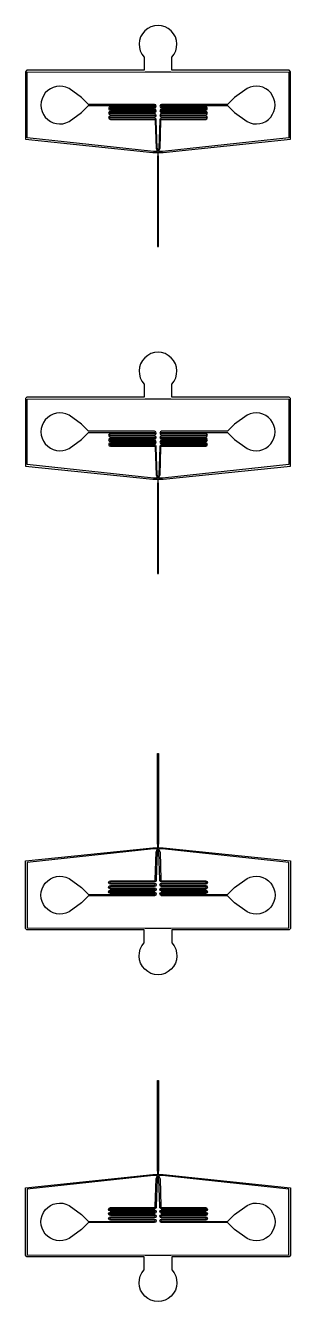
# Model space of a CAD drawing. Header units: inches. Extents: x -8.1 to 8.1, y -39 to 39.
import ezdxf

# ---------------------------------------------------------------- set-up
doc = ezdxf.new("R2010")
doc.units = ezdxf.units.IN
doc.header["$MEASUREMENT"] = 0

msp = doc.modelspace()

# ---------------------------------------------------------------- linework, layer by layer
for points in [[(0.02, 25.479), (0.02, 30.961), (0.005, 31.104), (0.005, 31.224), (0, 31.224), (0, 31.244), (0.314, 31.244), (8.095, 32.045), (8.095, 36.173), (8.015, 36.261), (0.844, 36.261), (0.844, 37.057, 2.283917), (-0.854, 37.057), (-0.854, 36.261), (-8.025, 36.261), (-8.105, 36.173), (-8.105, 32.045), (-0.324, 31.244), (-0.01, 31.244), (-0.01, 31.224), (-0.015, 31.224), (-0.015, 31.104), (-0.03, 30.961), (-0.03, 25.479)], [(0.02, 5.503), (0.02, 10.985), (0.005, 11.128), (0.005, 11.248), (-0.003, 11.248), (-0.003, 11.268), (0.314, 11.268), (8.095, 12.069), (8.095, 16.197), (8.015, 16.285), (0.844, 16.285), (0.844, 17.081, 2.283917), (-0.854, 17.081), (-0.854, 16.285), (-8.025, 16.285), (-8.105, 16.197), (-8.105, 12.069), (-0.324, 11.268), (-0.008, 11.268), (-0.008, 11.248), (-0.015, 11.248), (-0.015, 11.128), (-0.03, 10.985), (-0.03, 5.503)], [(0.02, -5.503), (0.02, -10.985), (0.005, -11.128), (0.005, -11.248), (0, -11.248), (0, -11.268), (0.314, -11.268), (8.095, -12.069), (8.095, -16.197), (8.015, -16.285), (0.844, -16.285), (0.844, -17.081, -2.283917), (-0.854, -17.081), (-0.854, -16.285), (-8.025, -16.285), (-8.105, -16.197), (-8.105, -12.069), (-0.324, -11.268), (-0.01, -11.268), (-0.01, -11.248), (-0.015, -11.248), (-0.015, -11.128), (-0.03, -10.985), (-0.03, -5.503)], [(0.02, -25.479), (0.02, -30.961), (0.005, -31.104), (0.005, -31.224), (0, -31.224), (0, -31.244), (0.314, -31.244), (8.095, -32.045), (8.095, -36.173), (8.015, -36.261), (0.844, -36.261), (0.844, -37.057, -2.283917), (-0.854, -37.057), (-0.854, -36.261), (-8.025, -36.261), (-8.105, -36.173), (-8.105, -32.045), (-0.324, -31.244), (-0.01, -31.244), (-0.01, -31.224), (-0.015, -31.224), (-0.015, -31.104), (-0.03, -30.961), (-0.03, -25.479)]]:
    msp.add_lwpolyline(points, format="xyb", close=True)
for points in [[(4.083, 34.17), (0.212, 34.17, 1), (0.212, 33.96), (2.911, 33.96, -1), (2.911, 33.89), (0.212, 33.89, 1), (0.212, 33.68), (2.911, 33.68, -1), (2.911, 33.61), (0.212, 33.61, 1), (0.212, 33.4), (2.911, 33.4, -1), (2.911, 33.33), (0.212, 33.33, 0.414214), (0.107, 33.225), (0.107, 33.175), (0.049, 31.517), (-0.005, 31.329), (-0.055, 31.517), (-0.115, 33.175), (-0.115, 33.225, 0.414214), (-0.22, 33.33), (-2.919, 33.33, -1), (-2.919, 33.4), (-0.22, 33.4, 1), (-0.22, 33.61), (-2.919, 33.61, -1), (-2.919, 33.68), (-0.22, 33.68, 1), (-0.22, 33.89), (-2.919, 33.89, -1), (-2.919, 33.96), (-0.22, 33.96, 1), (-0.22, 34.169), (-4.092, 34.169), (-4.257, 34.169), (-4.684, 34.597), (-5.446, 35.145, 1.695798), (-5.446, 33.124), (-4.683, 33.674), (-4.257, 34.1), (-4.092, 34.1), (-0.22, 34.1, -0.999885), (-0.22, 34.03), (-2.919, 34.03, 1), (-2.919, 33.82), (-0.22, 33.82, -1), (-0.22, 33.75), (-2.919, 33.75, 1), (-2.919, 33.54), (-0.22, 33.54, -1), (-0.22, 33.47), (-2.919, 33.47, 1), (-2.919, 33.26), (-0.22, 33.26, -0.414214), (-0.185, 33.225), (-0.185, 33.174), (-0.125, 31.508), (-0.045, 31.304), (-0.28, 31.304), (-8.005, 32.134), (-8.005, 36.134), (-0.783, 36.161), (0.773, 36.161), (7.995, 36.134), (7.995, 32.134), (0.27, 31.304), (0.035, 31.304), (0.119, 31.508), (0.177, 33.174), (0.177, 33.225, -0.414214), (0.212, 33.26), (2.911, 33.26, 1), (2.911, 33.47), (0.212, 33.47, -1), (0.212, 33.54), (2.911, 33.54, 1), (2.911, 33.75), (0.212, 33.75, -1), (0.212, 33.82), (2.911, 33.82, 1), (2.911, 34.03), (0.212, 34.03, -0.999885), (0.212, 34.1), (4.083, 34.1), (4.249, 34.1), (4.674, 33.675), (5.438, 33.125, 1.695798), (5.438, 35.146), (4.677, 34.598), (4.249, 34.17), (4.083, 34.17)], [(4.083, 14.194), (0.212, 14.193, 1), (0.212, 13.983), (2.911, 13.984, -1), (2.911, 13.914), (0.212, 13.913, 1), (0.212, 13.703), (2.911, 13.704, -1), (2.911, 13.634), (0.212, 13.633, 1), (0.212, 13.423), (2.911, 13.424, -1), (2.911, 13.354), (0.212, 13.353, 0.414214), (0.107, 13.248), (0.107, 13.199), (0.049, 11.541), (-0.005, 11.353), (-0.055, 11.541), (-0.115, 13.199), (-0.115, 13.248, 0.414214), (-0.22, 13.353), (-2.919, 13.353, -1), (-2.919, 13.423), (-0.22, 13.423, 1), (-0.22, 13.633), (-2.919, 13.633, -1), (-2.919, 13.703), (-0.22, 13.703, 1), (-0.22, 13.913), (-2.919, 13.913, -1), (-2.919, 13.983), (-0.22, 13.983, 1), (-0.22, 14.193), (-4.092, 14.193), (-4.257, 14.193), (-4.684, 14.62), (-5.446, 15.169, 1.695798), (-5.446, 13.148), (-4.683, 13.697), (-4.257, 14.123), (-4.092, 14.123), (-0.22, 14.123, -0.999885), (-0.22, 14.053), (-2.919, 14.053, 1), (-2.919, 13.843), (-0.22, 13.843, -1), (-0.22, 13.773), (-2.919, 13.773, 1), (-2.919, 13.563), (-0.22, 13.563, -1), (-0.22, 13.493), (-2.919, 13.493, 1), (-2.919, 13.283), (-0.22, 13.283, -0.414214), (-0.185, 13.248), (-0.185, 13.198), (-0.125, 11.532), (-0.045, 11.328), (-0.28, 11.328), (-8.005, 12.158), (-8.005, 16.158), (-0.783, 16.185), (0.773, 16.185), (7.995, 16.158), (7.995, 12.158), (0.27, 11.328), (0.035, 11.328), (0.119, 11.532), (0.177, 13.198), (0.177, 13.248, -0.414214), (0.212, 13.283), (2.911, 13.284, 1), (2.911, 13.494), (0.212, 13.493, -1), (0.212, 13.563), (2.911, 13.564, 1), (2.911, 13.774), (0.212, 13.773, -1), (0.212, 13.843), (2.911, 13.844, 1), (2.911, 14.054), (0.212, 14.053, -0.999885), (0.212, 14.123), (4.083, 14.124), (4.249, 14.124), (4.674, 13.699), (5.438, 13.149, 1.695798), (5.438, 15.17), (4.677, 14.622), (4.249, 14.194), (4.083, 14.194)], [(4.083, -14.194), (0.212, -14.193, -1), (0.212, -13.983), (2.911, -13.984, 1), (2.911, -13.914), (0.212, -13.913, -1), (0.212, -13.703), (2.911, -13.704, 1), (2.911, -13.634), (0.212, -13.633, -1), (0.212, -13.423), (2.911, -13.424, 1), (2.911, -13.354), (0.212, -13.353, -0.414214), (0.107, -13.248), (0.107, -13.199), (0.049, -11.541), (-0.005, -11.353), (-0.055, -11.541), (-0.115, -13.199), (-0.115, -13.248, -0.414214), (-0.22, -13.353), (-2.919, -13.353, 1), (-2.919, -13.423), (-0.22, -13.423, -1), (-0.22, -13.633), (-2.919, -13.633, 1), (-2.919, -13.703), (-0.22, -13.703, -1), (-0.22, -13.913), (-2.919, -13.913, 1), (-2.919, -13.983), (-0.22, -13.983, -1), (-0.22, -14.193), (-4.092, -14.193), (-4.257, -14.193), (-4.684, -14.62), (-5.446, -15.169, -1.695798), (-5.446, -13.148), (-4.683, -13.697), (-4.257, -14.123), (-4.092, -14.123), (-0.22, -14.123, 0.999885), (-0.22, -14.053), (-2.919, -14.053, -1), (-2.919, -13.843), (-0.22, -13.843, 1), (-0.22, -13.773), (-2.919, -13.773, -1), (-2.919, -13.563), (-0.22, -13.563, 1), (-0.22, -13.493), (-2.919, -13.493, -1), (-2.919, -13.283), (-0.22, -13.283, 0.414214), (-0.185, -13.248), (-0.185, -13.198), (-0.125, -11.532), (-0.045, -11.328), (-0.28, -11.328), (-8.005, -12.158), (-8.005, -16.158), (-0.783, -16.185), (0.773, -16.185), (7.995, -16.158), (7.995, -12.158), (0.27, -11.328), (0.035, -11.328), (0.119, -11.532), (0.177, -13.198), (0.177, -13.248, 0.414214), (0.212, -13.283), (2.911, -13.284, -1), (2.911, -13.494), (0.212, -13.493, 1), (0.212, -13.563), (2.911, -13.564, -1), (2.911, -13.774), (0.212, -13.773, 1), (0.212, -13.843), (2.911, -13.844, -1), (2.911, -14.054), (0.212, -14.053, 0.999885), (0.212, -14.123), (4.083, -14.124), (4.249, -14.124), (4.674, -13.699), (5.438, -13.149, -1.695798), (5.438, -15.17), (4.677, -14.622), (4.249, -14.194), (4.083, -14.194)], [(4.083, -34.17), (0.212, -34.17, -1), (0.212, -33.96), (2.911, -33.96, 1), (2.911, -33.89), (0.212, -33.89, -1), (0.212, -33.68), (2.911, -33.68, 1), (2.911, -33.61), (0.212, -33.61, -1), (0.212, -33.4), (2.911, -33.4, 1), (2.911, -33.33), (0.212, -33.33, -0.414214), (0.107, -33.225), (0.107, -33.175), (0.049, -31.517), (-0.005, -31.329), (-0.055, -31.517), (-0.115, -33.175), (-0.115, -33.225, -0.414214), (-0.22, -33.33), (-2.919, -33.33, 1), (-2.919, -33.4), (-0.22, -33.4, -1), (-0.22, -33.61), (-2.919, -33.61, 1), (-2.919, -33.68), (-0.22, -33.68, -1), (-0.22, -33.89), (-2.919, -33.89, 1), (-2.919, -33.96), (-0.22, -33.96, -1), (-0.22, -34.169), (-4.092, -34.169), (-4.257, -34.169), (-4.684, -34.597), (-5.446, -35.145, -1.695798), (-5.446, -33.124), (-4.683, -33.674), (-4.257, -34.1), (-4.092, -34.1), (-0.22, -34.1, 0.999885), (-0.22, -34.03), (-2.919, -34.03, -1), (-2.919, -33.82), (-0.22, -33.82, 1), (-0.22, -33.75), (-2.919, -33.75, -1), (-2.919, -33.54), (-0.22, -33.54, 1), (-0.22, -33.47), (-2.919, -33.47, -1), (-2.919, -33.26), (-0.22, -33.26, 0.414214), (-0.185, -33.225), (-0.185, -33.174), (-0.125, -31.508), (-0.045, -31.304), (-0.28, -31.304), (-8.005, -32.134), (-8.005, -36.134), (-0.783, -36.161), (0.773, -36.161), (7.995, -36.134), (7.995, -32.134), (0.27, -31.304), (0.035, -31.304), (0.119, -31.508), (0.177, -33.174), (0.177, -33.225, 0.414214), (0.212, -33.26), (2.911, -33.26, -1), (2.911, -33.47), (0.212, -33.47, 1), (0.212, -33.54), (2.911, -33.54, -1), (2.911, -33.75), (0.212, -33.75, 1), (0.212, -33.82), (2.911, -33.82, -1), (2.911, -34.03), (0.212, -34.03, 0.999885), (0.212, -34.1), (4.083, -34.1), (4.249, -34.1), (4.674, -33.675), (5.438, -33.125, -1.695798), (5.438, -35.146), (4.677, -34.598), (4.249, -34.17), (4.083, -34.17)]]:
    msp.add_lwpolyline(points, format="xyb")

doc.saveas('drawing.dxf')
